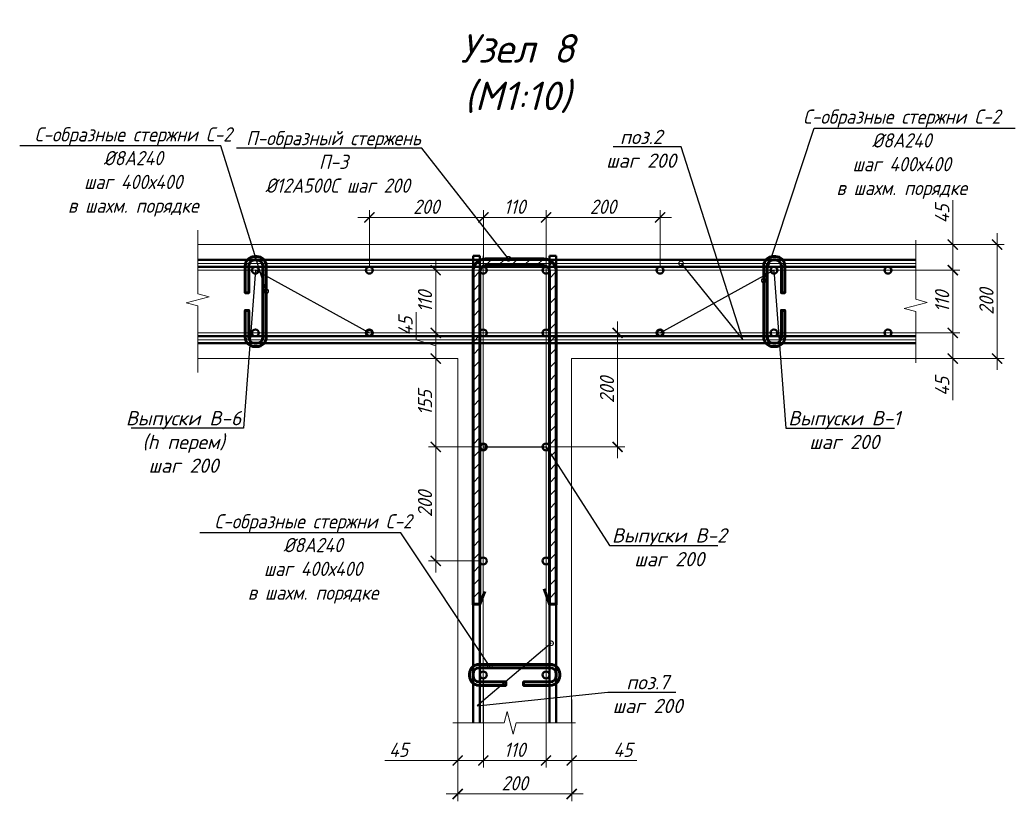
# Model space of a CAD drawing. Header units: millimetres. Extents: x 504091 to 2165846, y 135022 to 442887.
# Drawn here: x 1036951 to 1038698, y 178096 to 179466 of the extents above; entities that cross this region are included whole.
import ezdxf
from ezdxf import colors
from ezdxf.entities.mleader import LeaderData, LeaderLine
from ezdxf.math import Vec2, Vec3

# ---------------------------------------------------------------- set-up
doc = ezdxf.new("R2010")
doc.units = ezdxf.units.MM
doc.layers.get('Defpoints').update_dxf_attribs({"color": 255})
doc.layers.add('!Defpoints', color=255, linetype='Continuous', lineweight=5, plot=False)
doc.layers.add('PDF _Геометрия', color=7, linetype='Continuous')
doc.layers.add('SGRAND', color=7, linetype='Continuous')
for name, color, linetype, lineweight in [('Арматура 12', 26, 'Continuous', 50), ('Монолит тонкий', 204, 'Continuous', 9), ('Размер', 7, 'Continuous', 13), ('Размеры КР', 164, 'Continuous', 9)]:
    doc.layers.add(name, color=color, linetype=linetype, lineweight=lineweight)
doc.styles.add('GOST 2.304_new', font='isocpeur.ttf', dxfattribs={"width": 0.9, "oblique": 15})
doc.dimstyles.new('SPDS 1_10', dxfattribs={"dimscale": 10, "dimtxt": 2.5, "dimasz": 1.77, "dimexe": 1.25, "dimexo": 0.625, "dimtad": 1, "dimdec": 0, "dimrnd": 0.001, "dimtxsty": 'GOST 2.304_new', "dimblk": 'ARCHTICK', "dimcen": 2.5, "dimdle": 2, "dimclrt": 256, "dimadec": 0, "dimazin": 2, "dimtfac": 0.75, "dimtdec": 0, "dimtmove": 1, "dimatfit": 3, "dimfxl": 0, "dimtolj": 1, "dimlwd": 9, "dimlwe": 9, "dimarcsym": 0})

# ---------------------------------------------------------------- blocks, each defined once
blk = doc.blocks.new('_ArchTick')
at = {"color": 0, "linetype": 'ByBlock', "const_width": 0.15}
blk.add_lwpolyline([(-0.5, -0.5), (0.5, 0.5)], dxfattribs=at)
blk = doc.blocks.new('*D2096')
at = {"layer": 'Defpoints', "color": 0, "lineweight": 20, "transparency": 16777216}
for p in [(1038474.6, 178917.1), (1038588.3, 178917.1), (1038460.7, 178872.1)]:
    blk.add_point(p, dxfattribs=at)
at = {"layer": 'Размеры КР', "color": 0, "lineweight": 9, "transparency": 16777216}
for p, q in [((1038588.3, 178852.1), (1038588.3, 178937.1)), ((1038480.8, 178917.1), (1038600.8, 178917.1)), ((1038467, 178872.1), (1038600.8, 178872.1)), ((1038588.3, 178799), (1038588.3, 178872.1))]:
    blk.add_line(p, q, dxfattribs=at)
at = {"layer": 'Размеры КР', "color": 0, "lineweight": 9, "transparency": 16777216, "xscale": 17.7, "yscale": 17.7, "zscale": 17.7}
for p, rotation in [((1038588.3, 178917.1), 90), ((1038588.3, 178872.1), 270)]:
    blk.add_blockref('_ArchTick', p, dxfattribs=dict(at, rotation=rotation))
at = {"layer": 'Размеры КР', "lineweight": 20, "transparency": 16777216, "insert": (1038569.6, 178823.2), "char_height": 25, "attachment_point": 5, "rotation": 90, "style": 'GOST 2.304_new'}
blk.add_mtext('\\A1;45', dxfattribs=at)
blk = doc.blocks.new('*D2097')
at = {"layer": 'Defpoints', "color": 0, "lineweight": 20, "transparency": 16777216}
for p in [(1038474.6, 179027.1), (1038588.3, 179027.1), (1038474.6, 178917.1)]:
    blk.add_point(p, dxfattribs=at)
at = {"layer": 'Размеры КР', "color": 0, "lineweight": 9, "transparency": 16777216}
for p, q in [((1038588.3, 178897.1), (1038588.3, 179047.1)), ((1038480.8, 179027.1), (1038600.8, 179027.1)), ((1038480.8, 178917.1), (1038600.8, 178917.1))]:
    blk.add_line(p, q, dxfattribs=at)
at = {"layer": 'Размеры КР', "color": 0, "lineweight": 9, "transparency": 16777216, "xscale": 17.7, "yscale": 17.7, "zscale": 17.7}
for p, rotation in [((1038588.3, 179027.1), 90), ((1038588.3, 178917.1), 270)]:
    blk.add_blockref('_ArchTick', p, dxfattribs=dict(at, rotation=rotation))
at = {"layer": 'Размеры КР', "lineweight": 20, "transparency": 16777216, "insert": (1038569.6, 178972.1), "char_height": 25, "attachment_point": 5, "rotation": 90, "style": 'GOST 2.304_new'}
blk.add_mtext('\\A1;110', dxfattribs=at)
blk = doc.blocks.new('*D2098')
at = {"layer": 'Defpoints', "color": 0, "lineweight": 20, "transparency": 16777216}
for p in [(1038477.6, 179072.1), (1038588.3, 179072.1), (1038474.6, 179027.1)]:
    blk.add_point(p, dxfattribs=at)
at = {"layer": 'Размеры КР', "color": 0, "lineweight": 9, "transparency": 16777216}
for p, q in [((1038588.3, 179150.2), (1038588.3, 179072.1)), ((1038588.3, 179007.1), (1038588.3, 179092.1)), ((1038483.8, 179072.1), (1038600.8, 179072.1)), ((1038480.8, 179027.1), (1038600.8, 179027.1))]:
    blk.add_line(p, q, dxfattribs=at)
at = {"layer": 'Размеры КР', "color": 0, "lineweight": 9, "transparency": 16777216, "xscale": 17.7, "yscale": 17.7, "zscale": 17.7}
for p, rotation in [((1038588.3, 179072.1), 90), ((1038588.3, 179027.1), 270)]:
    blk.add_blockref('_ArchTick', p, dxfattribs=dict(at, rotation=rotation))
at = {"layer": 'Размеры КР', "lineweight": 20, "transparency": 16777216, "insert": (1038569.6, 179125.9), "char_height": 25, "attachment_point": 5, "rotation": 90, "style": 'GOST 2.304_new'}
blk.add_mtext('\\A1;45', dxfattribs=at)
blk = doc.blocks.new('*D2099')
at = {"layer": 'Defpoints', "color": 0, "lineweight": 20, "transparency": 16777216}
for p in [(1038479.5, 179072.1), (1038666, 179072.1), (1038495.4, 178872.1)]:
    blk.add_point(p, dxfattribs=at)
at = {"layer": 'Размеры КР', "color": 0, "lineweight": 9, "transparency": 16777216}
for p, q in [((1038666, 178852.1), (1038666, 179092.1)), ((1038485.8, 179072.1), (1038678.5, 179072.1)), ((1038501.6, 178872.1), (1038678.5, 178872.1))]:
    blk.add_line(p, q, dxfattribs=at)
at = {"layer": 'Размеры КР', "color": 0, "lineweight": 9, "transparency": 16777216, "xscale": 17.7, "yscale": 17.7, "zscale": 17.7}
for p, rotation in [((1038666, 179072.1), 90), ((1038666, 178872.1), 270)]:
    blk.add_blockref('_ArchTick', p, dxfattribs=dict(at, rotation=rotation))
at = {"layer": 'Размеры КР', "lineweight": 20, "transparency": 16777216, "insert": (1038647.3, 178972.1), "char_height": 25, "attachment_point": 5, "rotation": 90, "style": 'GOST 2.304_new'}
blk.add_mtext('\\A1;200', dxfattribs=at)
blk = doc.blocks.new('*D2100')
at = {"layer": 'Defpoints', "color": 0, "lineweight": 20, "transparency": 16777216}
for p in [(1037874.6, 179119.7), (1037874.6, 179027.1), (1038074.6, 179027.1)]:
    blk.add_point(p, dxfattribs=at)
at = {"layer": 'Размеры КР', "color": 0, "lineweight": 9, "transparency": 16777216}
for p, q in [((1038094.6, 179119.7), (1037854.6, 179119.7)), ((1037874.6, 179033.4), (1037874.6, 179132.2)), ((1038074.6, 179033.4), (1038074.6, 179132.2))]:
    blk.add_line(p, q, dxfattribs=at)
at = {"layer": 'Размеры КР', "color": 0, "lineweight": 9, "transparency": 16777216, "xscale": 17.7, "yscale": 17.7, "zscale": 17.7, "rotation": 180}
blk.add_blockref('_ArchTick', (1037874.6, 179119.7), dxfattribs=at)
at = {"layer": 'Размеры КР', "color": 0, "lineweight": 9, "transparency": 16777216, "xscale": 17.7, "yscale": 17.7, "zscale": 17.7}
blk.add_blockref('_ArchTick', (1038074.6, 179119.7), dxfattribs=at)
at = {"layer": 'Размеры КР', "lineweight": 20, "transparency": 16777216, "insert": (1037974.6, 179138.4), "char_height": 25, "attachment_point": 5, "style": 'GOST 2.304_new'}
blk.add_mtext('\\A1;200', dxfattribs=at)
blk = doc.blocks.new('*D2101')
at = {"layer": 'Defpoints', "color": 0, "lineweight": 20, "transparency": 16777216}
for p in [(1037764.6, 179119.7), (1037764.6, 179027.1), (1037874.6, 179027.1)]:
    blk.add_point(p, dxfattribs=at)
at = {"layer": 'Размеры КР', "color": 0, "lineweight": 9, "transparency": 16777216}
for p, q in [((1037894.6, 179119.7), (1037744.6, 179119.7)), ((1037764.6, 179033.4), (1037764.6, 179132.2)), ((1037874.6, 179033.4), (1037874.6, 179132.2))]:
    blk.add_line(p, q, dxfattribs=at)
at = {"layer": 'Размеры КР', "color": 0, "lineweight": 9, "transparency": 16777216, "xscale": 17.7, "yscale": 17.7, "zscale": 17.7, "rotation": 180}
blk.add_blockref('_ArchTick', (1037764.6, 179119.7), dxfattribs=at)
at = {"layer": 'Размеры КР', "color": 0, "lineweight": 9, "transparency": 16777216, "xscale": 17.7, "yscale": 17.7, "zscale": 17.7}
blk.add_blockref('_ArchTick', (1037874.6, 179119.7), dxfattribs=at)
at = {"layer": 'Размеры КР', "lineweight": 20, "transparency": 16777216, "insert": (1037819.6, 179138.4), "char_height": 25, "attachment_point": 5, "style": 'GOST 2.304_new'}
blk.add_mtext('\\A1;110', dxfattribs=at)
blk = doc.blocks.new('*D2102')
at = {"layer": 'Defpoints', "color": 0, "lineweight": 20, "transparency": 16777216}
for p in [(1037564.6, 179119.7), (1037564.6, 179027.1), (1037764.6, 179027.1)]:
    blk.add_point(p, dxfattribs=at)
at = {"layer": 'Размеры КР', "color": 0, "lineweight": 9, "transparency": 16777216}
for p, q in [((1037784.6, 179119.7), (1037544.6, 179119.7)), ((1037564.6, 179033.4), (1037564.6, 179132.2)), ((1037764.6, 179033.4), (1037764.6, 179132.2))]:
    blk.add_line(p, q, dxfattribs=at)
at = {"layer": 'Размеры КР', "color": 0, "lineweight": 9, "transparency": 16777216, "xscale": 17.7, "yscale": 17.7, "zscale": 17.7, "rotation": 180}
blk.add_blockref('_ArchTick', (1037564.6, 179119.7), dxfattribs=at)
at = {"layer": 'Размеры КР', "color": 0, "lineweight": 9, "transparency": 16777216, "xscale": 17.7, "yscale": 17.7, "zscale": 17.7}
blk.add_blockref('_ArchTick', (1037764.6, 179119.7), dxfattribs=at)
at = {"layer": 'Размеры КР', "lineweight": 20, "transparency": 16777216, "insert": (1037664.6, 179138.4), "char_height": 25, "attachment_point": 5, "style": 'GOST 2.304_new'}
blk.add_mtext('\\A1;200', dxfattribs=at)
blk = doc.blocks.new('*D2103')
at = {"layer": 'Defpoints', "color": 0, "lineweight": 20, "transparency": 16777216}
for p in [(1037764.6, 179027.1), (1037681, 178917.1), (1037764.6, 178917.1)]:
    blk.add_point(p, dxfattribs=at)
at = {"layer": 'Размеры КР', "color": 0, "lineweight": 9, "transparency": 16777216}
for p, q in [((1037681, 179047.1), (1037681, 178897.1)), ((1037758.3, 179027.1), (1037668.5, 179027.1)), ((1037758.3, 178917.1), (1037668.5, 178917.1))]:
    blk.add_line(p, q, dxfattribs=at)
at = {"layer": 'Размеры КР', "color": 0, "lineweight": 9, "transparency": 16777216, "xscale": 17.7, "yscale": 17.7, "zscale": 17.7}
for p, rotation in [((1037681, 179027.1), 90), ((1037681, 178917.1), 270)]:
    blk.add_blockref('_ArchTick', p, dxfattribs=dict(at, rotation=rotation))
at = {"layer": 'Размеры КР', "lineweight": 20, "transparency": 16777216, "insert": (1037662.2, 178972.1), "char_height": 25, "attachment_point": 5, "rotation": 90, "style": 'GOST 2.304_new'}
blk.add_mtext('\\A1;110', dxfattribs=at)
blk = doc.blocks.new('*D2104')
at = {"layer": 'Defpoints', "color": 0, "lineweight": 20, "transparency": 16777216}
for p in [(1037764.6, 178917.1), (1037681, 178872.1), (1037719.6, 178872.1)]:
    blk.add_point(p, dxfattribs=at)
at = {"layer": 'Размеры КР', "color": 0, "lineweight": 9, "transparency": 16777216}
for p, q in [((1037646.6, 178904.9), (1037646.6, 178953.4)), ((1037681, 178937.1), (1037681, 178852.1)), ((1037758.3, 178917.1), (1037668.5, 178917.1)), ((1037681, 178894.6), (1037646.6, 178904.9)), ((1037713.3, 178872.1), (1037668.5, 178872.1))]:
    blk.add_line(p, q, dxfattribs=at)
at = {"layer": 'Размеры КР', "color": 0, "lineweight": 9, "transparency": 16777216, "xscale": 17.7, "yscale": 17.7, "zscale": 17.7}
for p, rotation in [((1037681, 178917.1), 90), ((1037681, 178872.1), 270)]:
    blk.add_blockref('_ArchTick', p, dxfattribs=dict(at, rotation=rotation))
at = {"layer": 'Размеры КР', "lineweight": 20, "transparency": 16777216, "insert": (1037627.9, 178929.1), "char_height": 25, "attachment_point": 5, "rotation": 90, "style": 'GOST 2.304_new'}
blk.add_mtext('\\A1;45', dxfattribs=at)
blk = doc.blocks.new('*D2105')
at = {"layer": 'Defpoints', "color": 0, "lineweight": 20, "transparency": 16777216}
for p in [(1037719.6, 178872.1), (1037681, 178717.1), (1037764.6, 178717.1)]:
    blk.add_point(p, dxfattribs=at)
at = {"layer": 'Размеры КР', "color": 0, "lineweight": 9, "transparency": 16777216}
for p, q in [((1037681, 178892.1), (1037681, 178697.1)), ((1037713.3, 178872.1), (1037668.5, 178872.1)), ((1037758.3, 178717.1), (1037668.5, 178717.1))]:
    blk.add_line(p, q, dxfattribs=at)
at = {"layer": 'Размеры КР', "color": 0, "lineweight": 9, "transparency": 16777216, "xscale": 17.7, "yscale": 17.7, "zscale": 17.7}
for p, rotation in [((1037681, 178872.1), 90), ((1037681, 178717.1), 270)]:
    blk.add_blockref('_ArchTick', p, dxfattribs=dict(at, rotation=rotation))
at = {"layer": 'Размеры КР', "lineweight": 20, "transparency": 16777216, "insert": (1037662.2, 178794.6), "char_height": 25, "attachment_point": 5, "rotation": 90, "style": 'GOST 2.304_new'}
blk.add_mtext('\\A1;155', dxfattribs=at)
blk = doc.blocks.new('*D2106')
at = {"layer": 'Defpoints', "color": 0, "lineweight": 20, "transparency": 16777216}
for p in [(1037764.6, 178717.1), (1037681, 178517.1), (1037764.6, 178517.1)]:
    blk.add_point(p, dxfattribs=at)
at = {"layer": 'Размеры КР', "color": 0, "lineweight": 9, "transparency": 16777216}
for p, q in [((1037681, 178737.1), (1037681, 178497.1)), ((1037758.3, 178717.1), (1037668.5, 178717.1)), ((1037758.3, 178517.1), (1037668.5, 178517.1))]:
    blk.add_line(p, q, dxfattribs=at)
at = {"layer": 'Размеры КР', "color": 0, "lineweight": 9, "transparency": 16777216, "xscale": 17.7, "yscale": 17.7, "zscale": 17.7}
for p, rotation in [((1037681, 178717.1), 90), ((1037681, 178517.1), 270)]:
    blk.add_blockref('_ArchTick', p, dxfattribs=dict(at, rotation=rotation))
at = {"layer": 'Размеры КР', "lineweight": 20, "transparency": 16777216, "insert": (1037662.2, 178617.1), "char_height": 25, "attachment_point": 5, "rotation": 90, "style": 'GOST 2.304_new'}
blk.add_mtext('\\A1;200', dxfattribs=at)
blk = doc.blocks.new('*D2107')
at = {"layer": 'Defpoints', "color": 0, "lineweight": 20, "transparency": 16777216}
for p in [(1037874.6, 178917.1), (1037874.6, 178717.1), (1038000.2, 178717.1)]:
    blk.add_point(p, dxfattribs=at)
at = {"layer": 'Размеры КР', "color": 0, "lineweight": 9, "transparency": 16777216}
for p, q in [((1038000.2, 178937.1), (1038000.2, 178697.1)), ((1037880.8, 178917.1), (1038012.7, 178917.1)), ((1037880.8, 178717.1), (1038012.7, 178717.1))]:
    blk.add_line(p, q, dxfattribs=at)
at = {"layer": 'Размеры КР', "color": 0, "lineweight": 9, "transparency": 16777216, "xscale": 17.7, "yscale": 17.7, "zscale": 17.7}
for p, rotation in [((1038000.2, 178917.1), 90), ((1038000.2, 178717.1), 270)]:
    blk.add_blockref('_ArchTick', p, dxfattribs=dict(at, rotation=rotation))
at = {"layer": 'Размеры КР', "lineweight": 20, "transparency": 16777216, "insert": (1037981.5, 178817.1), "char_height": 25, "attachment_point": 5, "rotation": 90, "style": 'GOST 2.304_new'}
blk.add_mtext('\\A1;200', dxfattribs=at)
blk = doc.blocks.new('_DotSmall')
at = {"color": 0, "linetype": 'ByBlock', "lineweight": 35, "const_width": 0.5}
blk.add_lwpolyline([(-0.0625, 0, 1), (0.0625, 0, 1)], format="xyb", close=True, dxfattribs=at)
blk = doc.blocks.new('*D2095')
at = {"layer": 'Defpoints', "color": 0, "lineweight": 20, "transparency": 16777216}
for p in [(1037719.6, 178332.9), (1037919.6, 178280.2), (1037919.6, 178108.3)]:
    blk.add_point(p, dxfattribs=at)
at = {"layer": 'Размеры КР', "color": 0, "lineweight": 9, "transparency": 16777216}
for p, q in [((1037719.6, 178326.6), (1037719.6, 178095.8)), ((1037919.6, 178274), (1037919.6, 178095.8)), ((1037699.6, 178108.3), (1037939.6, 178108.3))]:
    blk.add_line(p, q, dxfattribs=at)
at = {"layer": 'Размеры КР', "color": 0, "lineweight": 9, "transparency": 16777216, "xscale": 17.7, "yscale": 17.7, "zscale": 17.7, "rotation": 180}
blk.add_blockref('_ArchTick', (1037719.6, 178108.3), dxfattribs=at)
at = {"layer": 'Размеры КР', "color": 0, "lineweight": 9, "transparency": 16777216, "xscale": 17.7, "yscale": 17.7, "zscale": 17.7}
blk.add_blockref('_ArchTick', (1037919.6, 178108.3), dxfattribs=at)
at = {"layer": 'Размеры КР', "lineweight": 20, "transparency": 16777216, "insert": (1037819.6, 178127.1), "char_height": 25, "attachment_point": 5, "style": 'GOST 2.304_new'}
blk.add_mtext('\\A1;200', dxfattribs=at)
blk = doc.blocks.new('*D2116')
at = {"layer": 'Defpoints', "color": 0, "lineweight": 20, "transparency": 16777216}
for p in [(1037764.6, 178317.1), (1037719.6, 178233.1), (1037764.6, 178167)]:
    blk.add_point(p, dxfattribs=at)
at = {"layer": 'Размеры КР', "color": 0, "lineweight": 9, "transparency": 16777216}
for p, q in [((1037764.6, 178310.9), (1037764.6, 178154.5)), ((1037719.6, 178226.8), (1037719.6, 178154.5)), ((1037591.7, 178167), (1037719.6, 178167)), ((1037699.6, 178167), (1037784.6, 178167))]:
    blk.add_line(p, q, dxfattribs=at)
at = {"layer": 'Размеры КР', "color": 0, "lineweight": 9, "transparency": 16777216, "xscale": 17.7, "yscale": 17.7, "zscale": 17.7, "rotation": 180}
blk.add_blockref('_ArchTick', (1037719.6, 178167), dxfattribs=at)
at = {"layer": 'Размеры КР', "color": 0, "lineweight": 9, "transparency": 16777216, "xscale": 17.7, "yscale": 17.7, "zscale": 17.7}
blk.add_blockref('_ArchTick', (1037764.6, 178167), dxfattribs=at)
at = {"layer": 'Размеры КР', "lineweight": 20, "transparency": 16777216, "insert": (1037615.9, 178185.8), "char_height": 25, "attachment_point": 5, "style": 'GOST 2.304_new'}
blk.add_mtext('\\A1;45', dxfattribs=at)
blk = doc.blocks.new('*D2117')
at = {"layer": 'Defpoints', "color": 0, "lineweight": 20, "transparency": 16777216}
for p in [(1037764.6, 178317.1), (1037874.6, 178317.1), (1037874.6, 178167)]:
    blk.add_point(p, dxfattribs=at)
at = {"layer": 'Размеры КР', "color": 0, "lineweight": 9, "transparency": 16777216}
for p, q in [((1037764.6, 178310.9), (1037764.6, 178154.5)), ((1037874.6, 178310.9), (1037874.6, 178154.5)), ((1037744.6, 178167), (1037894.6, 178167))]:
    blk.add_line(p, q, dxfattribs=at)
at = {"layer": 'Размеры КР', "color": 0, "lineweight": 9, "transparency": 16777216, "xscale": 17.7, "yscale": 17.7, "zscale": 17.7, "rotation": 180}
blk.add_blockref('_ArchTick', (1037764.6, 178167), dxfattribs=at)
at = {"layer": 'Размеры КР', "color": 0, "lineweight": 9, "transparency": 16777216, "xscale": 17.7, "yscale": 17.7, "zscale": 17.7}
blk.add_blockref('_ArchTick', (1037874.6, 178167), dxfattribs=at)
at = {"layer": 'Размеры КР', "lineweight": 20, "transparency": 16777216, "insert": (1037819.6, 178185.8), "char_height": 25, "attachment_point": 5, "style": 'GOST 2.304_new'}
blk.add_mtext('\\A1;110', dxfattribs=at)
blk = doc.blocks.new('*D2118')
at = {"layer": 'Defpoints', "color": 0, "lineweight": 20, "transparency": 16777216}
for p in [(1037874.6, 178317.1), (1037919.6, 178280.2), (1037919.6, 178167)]:
    blk.add_point(p, dxfattribs=at)
at = {"layer": 'Размеры КР', "color": 0, "lineweight": 9, "transparency": 16777216}
for p, q in [((1037874.6, 178310.9), (1037874.6, 178154.5)), ((1037919.6, 178274), (1037919.6, 178154.5)), ((1037854.6, 178167), (1037939.6, 178167)), ((1038033.7, 178167), (1037919.6, 178167))]:
    blk.add_line(p, q, dxfattribs=at)
at = {"layer": 'Размеры КР', "color": 0, "lineweight": 9, "transparency": 16777216, "xscale": 17.7, "yscale": 17.7, "zscale": 17.7, "rotation": 180}
blk.add_blockref('_ArchTick', (1037874.6, 178167), dxfattribs=at)
at = {"layer": 'Размеры КР', "color": 0, "lineweight": 9, "transparency": 16777216, "xscale": 17.7, "yscale": 17.7, "zscale": 17.7}
blk.add_blockref('_ArchTick', (1037919.6, 178167), dxfattribs=at)
at = {"layer": 'Размеры КР', "lineweight": 20, "transparency": 16777216, "insert": (1038009.5, 178185.8), "char_height": 25, "attachment_point": 5, "style": 'GOST 2.304_new'}
blk.add_mtext('\\A1;45', dxfattribs=at)

msp = doc.modelspace()

# ---------------------------------------------------------------- hatches: boundary and pattern name
at = {"layer": 'SGRAND', "lineweight": 20}
h = msp.add_hatch(dxfattribs=at)
h.set_pattern_fill('ANSI31', color=256, scale=5)
h.set_pattern_definition([(45, (135286.738, -61264.79), (-11.22532015, 11.22532015), [])])
edge = h.paths.add_edge_path()
edge.add_arc((1037768.4501, 179025.22), 9.9, 90, 180)
edge.add_line((1037758.5501, 179025.22), (1037758.5501, 178441.0179))
edge.add_line((1037758.5501, 178441.0179), (1037746.5501, 178441.0179))
edge.add_line((1037746.5501, 178441.0179), (1037746.5501, 179025.22))
edge.add_arc((1037768.4501, 179025.22), 21.9, 90, 180, ccw=False)
edge.add_line((1037768.4501, 179047.12), (1037870.7178, 179047.12))
edge.add_arc((1037870.7178, 179025.22), 21.9, 0, 90, ccw=False)
edge.add_line((1037892.6178, 179025.22), (1037892.6178, 178441.0179))
edge.add_line((1037892.6178, 178441.0179), (1037880.6178, 178441.0179))
edge.add_line((1037880.6178, 178441.0179), (1037880.6178, 179025.22))
edge.add_arc((1037870.7178, 179025.22), 9.9, 0, 90)
edge.add_line((1037870.7178, 179035.12), (1037768.4501, 179035.12))

# ---------------------------------------------------------------- linework, layer by layer
at = {"layer": '!Defpoints', "lineweight": 15, "ltscale": 100}
for p, q in [((1037764.5501, 178233.0971), (1037764.5501, 179052.1019)), ((1037874.5501, 178233.0971), (1037874.5501, 179052.1019)), ((1038523.2814, 179039.1019), (1037263.5323, 179039.1019)), ((1038523.2814, 179027.1019), (1037263.5323, 179027.1019)), ((1038523.2814, 178917.1019), (1037263.5323, 178917.1019)), ((1038523.2814, 178905.1019), (1037263.5323, 178905.1019))]:
    msp.add_line(p, q, dxfattribs=at)
at = {"layer": 'PDF _Геометрия', "lineweight": 9}
for points in [[(1037263.5323, 178847.8119), (1037263.5323, 178964.4264), (1037243.4311, 178969.7162), (1037283.4219, 178980.5074), (1037263.5323, 178985.7972), (1037263.5323, 179097.4194)], [(1038523.2814, 178864.3732), (1038523.2814, 178954.6533), (1038503.1801, 178959.9431), (1038543.171, 178970.7343), (1038523.2814, 178976.024), (1038523.2814, 179080.089)], [(1037710.7725, 178233.0971), (1037801.0526, 178233.0971), (1037806.3424, 178253.1983), (1037817.1336, 178213.2075), (1037822.4234, 178233.0971), (1037926.4883, 178233.0971)]]:
    msp.add_lwpolyline(points, dxfattribs=at)
at = {"layer": 'Арматура 12', "lineweight": 53, "ltscale": 20}
for p, q in [((1037377.7002, 178911.6019), (1037377.7002, 179033.1019)), ((1037383.7002, 179033.1019), (1037383.7002, 178911.6019)), ((1038256.6275, 179033.1019), (1038256.6275, 178911.6019)), ((1038262.6275, 178911.6019), (1038262.6275, 179033.1019)), ((1037758.5501, 178441.0179), (1037767.3104, 178463.4963)), ((1037880.6178, 178441.0179), (1037871.1116, 178468.0132)), ((1037880.5501, 178335.6612), (1037759.0501, 178335.6612)), ((1037759.0501, 178329.6612), (1037880.5501, 178329.6612))]:
    msp.add_line(p, q, dxfattribs=at)
for points in [[(1037383.7002, 179032.8458), (1037383.7002, 179034.6019, 0.414213562), (1037367.2002, 179051.1019), (1037363.3549, 179051.1019, 0.414213562), (1037346.8549, 179034.6019), (1037346.8549, 178987.672), (1037352.8549, 178987.672), (1037352.8549, 179034.6019, -0.414213562), (1037363.3549, 179045.1019), (1037367.2002, 179045.1019, -0.414213562), (1037377.7002, 179034.6019), (1037377.7002, 179032.8458)], [(1038256.6275, 179032.8458), (1038256.6275, 179034.6019, -0.414213562), (1038273.1275, 179051.1019), (1038276.9728, 179051.1019, -0.414213562), (1038293.4728, 179034.6019), (1038293.4728, 178987.672), (1038287.4728, 178987.672), (1038287.4728, 179034.6019, 0.414213562), (1038276.9728, 179045.1019), (1038273.1275, 179045.1019, 0.414213562), (1038262.6275, 179034.6019), (1038262.6275, 179032.8458)], [(1037383.7002, 178911.358), (1037383.7002, 178909.6019, -0.414213562), (1037367.2002, 178893.1019), (1037363.3549, 178893.1019, -0.414213562), (1037346.8549, 178909.6019), (1037346.8549, 178956.5318), (1037352.8549, 178956.5318), (1037352.8549, 178909.6019, 0.414213562), (1037363.3549, 178899.1019), (1037367.2002, 178899.1019, 0.414213562), (1037377.7002, 178909.6019), (1037377.7002, 178911.358)], [(1038256.6275, 178911.358), (1038256.6275, 178909.6019, 0.414213562), (1038273.1275, 178893.1019), (1038276.9728, 178893.1019, 0.414213562), (1038293.4728, 178909.6019), (1038293.4728, 178956.5318), (1038287.4728, 178956.5318), (1038287.4728, 178909.6019, -0.414213562), (1038276.9728, 178899.1019), (1038273.1275, 178899.1019, -0.414213562), (1038262.6275, 178909.6019), (1038262.6275, 178911.358)], [(1037758.8062, 178335.6612), (1037757.0501, 178335.6612, 0.414213562), (1037740.5501, 178319.1612), (1037740.5501, 178315.3159, 0.414213562), (1037757.0501, 178298.8159), (1037803.98, 178298.8159), (1037803.98, 178304.8159), (1037757.0501, 178304.8159, -0.414213562), (1037746.5501, 178315.3159), (1037746.5501, 178319.1612, -0.414213562), (1037757.0501, 178329.6612), (1037758.8062, 178329.6612)], [(1037880.294, 178335.6612), (1037882.0501, 178335.6612, -0.414213562), (1037898.5501, 178319.1612), (1037898.5501, 178315.3159, -0.414213562), (1037882.0501, 178298.8159), (1037835.1202, 178298.8159), (1037835.1202, 178304.8159), (1037882.0501, 178304.8159, 0.414213562), (1037892.5501, 178315.3159), (1037892.5501, 178319.1612, 0.414213562), (1037882.0501, 178329.6612), (1037880.294, 178329.6612)]]:
    msp.add_lwpolyline(points, format="xyb", dxfattribs=at)
msp.add_lwpolyline([(1037768.4501, 179035.12, 0.414213562), (1037758.5501, 179025.22), (1037758.5501, 178441.0179), (1037746.5501, 178441.0179), (1037746.5501, 179025.22, -0.414213562), (1037768.4501, 179047.12), (1037870.7178, 179047.12, -0.414213562), (1037892.6178, 179025.22), (1037892.6178, 178441.0179), (1037880.6178, 178441.0179), (1037880.6178, 179025.22, 0.414213562), (1037870.7178, 179035.12)], format="xyb", close=True, dxfattribs=at)
at = {"layer": 'Монолит тонкий', "lineweight": 15, "ltscale": 100}
for p, q in [((1038523.2814, 179072.1019), (1037263.5323, 179072.1019)), ((1037719.5501, 178872.1019), (1037263.5323, 178872.1019)), ((1037719.5501, 178233.0971), (1037719.5501, 178872.1019)), ((1038523.2814, 178872.1019), (1037919.5501, 178872.1019)), ((1037919.5501, 178233.0971), (1037919.5501, 178872.1019))]:
    msp.add_line(p, q, dxfattribs=at)
at = {"layer": 'Размеры КР', "lineweight": 40}
for p, q in [((1037746.5501, 178233.0971), (1037746.5501, 179052.1019)), ((1037746.5501, 179052.1019), (1037758.5501, 179052.1019)), ((1037758.5501, 178233.0971), (1037758.5501, 179052.1019)), ((1037880.5501, 178233.0971), (1037880.5501, 179052.1019)), ((1037880.5501, 179052.1019), (1037892.5501, 179052.1019)), ((1037892.5501, 178233.0971), (1037892.5501, 179052.1019)), ((1038523.2814, 179045.1019), (1037263.5323, 179045.1019)), ((1038523.2814, 179033.1019), (1037263.5323, 179033.1019)), ((1038523.2814, 178911.1019), (1037263.5323, 178911.1019)), ((1038523.2814, 178899.1019), (1037263.5323, 178899.1019))]:
    msp.add_line(p, q, dxfattribs=at)
for centre in [(1037364.5501, 179027.1019), (1037564.5501, 179027.1019), (1037764.5501, 179027.1019), (1037874.5501, 179027.1019), (1038074.5501, 179027.1019), (1038274.5501, 179027.1019), (1038474.5501, 179027.1019), (1037364.5501, 178917.1019), (1037564.5501, 178917.1019), (1037764.5501, 178917.1019), (1037874.5501, 178917.1019), (1038074.5501, 178917.1019), (1038274.5501, 178917.1019), (1038474.5501, 178917.1019), (1037764.5501, 178717.1019), (1037874.5501, 178717.1019), (1037764.5501, 178517.1019), (1037874.5501, 178517.1019), (1037764.5501, 178317.1019), (1037874.5501, 178317.1019)]:
    msp.add_circle(centre, 6, dxfattribs=at)

# ---------------------------------------------------------------- texts
at = {"layer": 'Размер', "ltscale": 20, "insert": (1037824.6784, 179441.1818), "char_height": 50, "width": 511.854399, "attachment_point": 2, "style": 'GOST 2.304_new', "bg_fill": 2}
msp.add_mtext('\\A1;{\\W1;Узел 8\\P(М1:10)}', dxfattribs=at)

# ---------------------------------------------------------------- dimensions: what is measured, and where the dimension line sits
at = {"layer": 'Размеры КР', "lineweight": 20}
for base, p1, p2, picture, middle in [((1037564.5501, 179119.6804), (1037764.5501, 179027.1019), (1037564.5501, 179027.1019), '*D2102', (1037664.5501, 179138.4304)), ((1037764.5501, 179119.6804), (1037874.5501, 179027.1019), (1037764.5501, 179027.1019), '*D2101', (1037819.5501, 179138.4304)), ((1037874.5501, 179119.6804), (1038074.5501, 179027.1019), (1037874.5501, 179027.1019), '*D2100', (1037974.5501, 179138.4304)), ((1037919.5501, 178108.3047), (1037719.5501, 178332.8864), (1037919.5501, 178280.2334), '*D2095', (1037819.5501, 178127.0547)), ((1037874.5501, 178167.0311), (1037764.5501, 178317.1019), (1037874.5501, 178317.1019), '*D2117', (1037819.5501, 178185.7811))]:
    dim = msp.add_linear_dim(base=base, p1=p1, p2=p2, dimstyle='SPDS 1_10', dxfattribs=at)
    dim.commit()
    dim.dimension.update_dxf_attribs({"geometry": picture, "text_midpoint": middle})
for base, p1, p2, picture, middle in [((1038588.3435, 179072.1019), (1038474.5501, 179027.1019), (1038477.5659, 179072.1019), '*D2098', (1038577.1929, 179125.9415)), ((1038588.3435, 178917.1019), (1038460.7198, 178872.1019), (1038474.5501, 178917.1019), '*D2096', (1038560.4061, 178823.2045))]:
    dim = msp.add_linear_dim(base=base, p1=p1, p2=p2, angle=90, dimstyle='SPDS 1_10', dxfattribs=at)
    dim.commit()
    dim.dimension.update_dxf_attribs({"geometry": picture, "text_midpoint": middle, "dimtype": 160})
for base, p1, p2, picture, middle in [((1038666.0276, 179072.1019), (1038495.3597, 178872.1019), (1038479.5093, 179072.1019), '*D2099', (1038647.2776, 178972.1019)), ((1037680.9877, 178917.1019), (1037764.5501, 179027.1019), (1037764.5501, 178917.1019), '*D2103', (1037662.2377, 178972.1019)), ((1038588.3435, 179027.1019), (1038474.5501, 178917.1019), (1038474.5501, 179027.1019), '*D2097', (1038569.5935, 178972.1019)), ((1037680.9877, 178872.1019), (1037764.5501, 178917.1019), (1037719.5501, 178872.1019), '*D2104', (1037627.8627, 178911.1644)), ((1038000.2095, 178717.1019), (1037874.5501, 178917.1019), (1037874.5501, 178717.1019), '*D2107', (1037981.4595, 178817.1019)), ((1037680.9877, 178717.1019), (1037719.5501, 178872.1019), (1037764.5501, 178717.1019), '*D2105', (1037662.2377, 178794.6019)), ((1037680.9877, 178517.1019), (1037764.5501, 178717.1019), (1037764.5501, 178517.1019), '*D2106', (1037662.2377, 178617.1019))]:
    dim = msp.add_linear_dim(base=base, p1=p1, p2=p2, angle=90, dimstyle='SPDS 1_10', dxfattribs=at)
    dim.commit()
    dim.dimension.update_dxf_attribs({"geometry": picture, "text_midpoint": middle})
for base, p1, p2, picture, middle in [((1037764.5501, 178167.0311), (1037719.5501, 178233.0971), (1037764.5501, 178317.1019), '*D2116', (1037615.9202, 178169.5772)), ((1037919.5501, 178167.0311), (1037874.5501, 178317.1019), (1037919.5501, 178280.2334), '*D2118', (1038009.5174, 178171.0452))]:
    dim = msp.add_linear_dim(base=base, p1=p1, p2=p2, dimstyle='SPDS 1_10', dxfattribs=at)
    dim.commit()
    dim.dimension.update_dxf_attribs({"geometry": picture, "text_midpoint": middle, "dimtype": 160})

# ---------------------------------------------------------------- leaders
at = {"layer": 'Размер', "ltscale": 20}
ml = msp.add_multileader_mtext('Standard', dxfattribs=at)
ml.set_content('\\A1;С-образные стержни С-2 %%C8А240\\Pшаг 400х400\\Pв шахм. порядке ', color=256, style='GOST 2.304_new')
ml.set_leader_properties()
ml.set_arrow_properties(name='DOTSMALL')
ml.build(insert=Vec2(0, 0))
ml.multileader.update_dxf_attribs({"text_left_attachment_type": 6, "text_right_attachment_type": 6, "dogleg_length": 3.2, "arrow_head_size": 16})
ctx = ml.context
ctx.base_point, ctx.char_height, ctx.arrow_head_size, ctx.landing_gap_size, ctx.plane_origin = Vec3(1038348.2307, 179276.4452), 25, 16, 0, Vec3(1036417.2084, 209302.7461)
ctx.left_attachment, ctx.right_attachment, ctx.text_align_type = 6, 6, 1
notes = []
notes.append((ctx, [(1, (1, 1, 0), (1038345.0307, 179276.4452), (1, 0), 3.2, [(1, [(1038256.6275, 179008.9795)], 0, [])])]))
ctx.mtext.insert, ctx.mtext.rotation, ctx.mtext.width, ctx.mtext.defined_height, ctx.mtext.alignment, ctx.mtext.flow_direction = Vec3(1038498.7018, 179308.9452), 6.283185307, 345.885042, 57.9167, 2, 5
ml = msp.add_multileader_mtext('Standard', dxfattribs=at)
ml.set_content('\\A1;С-образные стержни С-2 %%C8А240\\Pшаг 400х400\\Pв шахм. порядке ', color=256, style='GOST 2.304_new')
ml.set_leader_properties()
ml.set_arrow_properties(name='DOTSMALL')
ml.build(insert=Vec2(0, 0))
ml.multileader.update_dxf_attribs({"text_left_attachment_type": 6, "text_right_attachment_type": 6, "dogleg_length": 3.2, "arrow_head_size": 16})
ctx = ml.context
ctx.base_point, ctx.char_height, ctx.arrow_head_size, ctx.landing_gap_size, ctx.plane_origin = Vec3(1036999.8616, 179245.3672), 25, 16, 0, Vec3(1035068.8394, 209271.6681)
ctx.left_attachment, ctx.right_attachment, ctx.text_align_type = 6, 6, 1
notes.append((ctx, [(0, (1, 1, 0), (1037304.004, 179245.3672), (-1, 0), 3.2, [(1, [(1037383.7002, 178990.2452)], 0, [])])]))
ctx.mtext.insert, ctx.mtext.rotation, ctx.mtext.width, ctx.mtext.defined_height, ctx.mtext.alignment, ctx.mtext.flow_direction = Vec3(1037150.3328, 179277.8672), 6.283185307, 345.885042, 57.9167, 2, 5
ml = msp.add_multileader_mtext('Standard', dxfattribs=at)
ml.set_content('\\A1;П-образный стержень П-3\\P %%C12А500С шаг 200', color=256, style='GOST 2.304_new')
ml.set_leader_properties()
ml.set_arrow_properties(name='DOTSMALL')
ml.build(insert=Vec2(0, 0))
ml.multileader.update_dxf_attribs({"text_left_attachment_type": 6, "text_right_attachment_type": 6, "arrow_head_size": 16})
ctx = ml.context
ctx.base_point, ctx.char_height, ctx.arrow_head_size, ctx.landing_gap_size, ctx.plane_origin = Vec3(1037349.9975, 179241.3619), 25, 16, 0, Vec3(1036328.9717, 191222.5212)
ctx.left_attachment, ctx.right_attachment, ctx.text_align_type = 6, 6, 1
notes.append((ctx, [(0, (1, 1, 0), (1037656.6911, 179241.3619), (-1, 0), 3.2, [(1, [(1037808.8058, 179047.12)], 0, [])])]))
ctx.mtext.insert, ctx.mtext.rotation, ctx.mtext.width, ctx.mtext.alignment, ctx.mtext.flow_direction = Vec3(1037501.7443, 179271.3619), 6.283185307, 319.103181, 2, 5
ml = msp.add_multileader_mtext('Standard', dxfattribs=at)
ml.set_content('\\A1;{\\W1;поз.2\\Pшаг 200}', color=256, style='GOST 2.304_new')
ml.set_leader_properties()
ml.set_arrow_properties(name='DOTSMALL')
ml.build(insert=Vec2(0, 0))
ml.multileader.update_dxf_attribs({"text_left_attachment_type": 6, "text_right_attachment_type": 6, "dogleg_length": 3.2, "arrow_head_size": 16})
ctx = ml.context
ctx.base_point, ctx.char_height, ctx.arrow_head_size, ctx.landing_gap_size, ctx.plane_origin = Vec3(1037974.6379, 179243.4443), 25, 16, 0, Vec3(1084074.8114, 470056.8212)
ctx.left_attachment, ctx.right_attachment, ctx.text_align_type = 6, 6, 1
notes.append((ctx, [(1, (1, 1, 0), (1038111.7257, 179243.4443), (-1, 0), 3.2, [(1, [(1038111.5127, 179039.1019), (1038220.046, 178905.1019)], 0, [])])]))
ctx.mtext.insert, ctx.mtext.width, ctx.mtext.alignment, ctx.mtext.flow_direction = Vec3(1038041.5818, 179273.4443), 511.854399, 2, 5
ml = msp.add_multileader_mtext('Standard', dxfattribs=at)
ml.set_content('\\A1;{\\W1;Выпуски В-6 \\P(h перем)\\Pшаг 200}', color=256, style='GOST 2.304_new')
ml.set_leader_properties()
ml.set_arrow_properties(name='DOTSMALL')
ml.build(insert=Vec2(0, 0))
ml.multileader.update_dxf_attribs({"text_left_attachment_type": 6, "text_right_attachment_type": 6, "dogleg_length": 3.2, "arrow_head_size": 16})
ctx = ml.context
ctx.base_point, ctx.char_height, ctx.arrow_head_size, ctx.landing_gap_size, ctx.plane_origin = Vec3(1037136.9259, 178750.0229), 25, 16, 0, Vec3(991624.3658, 469563.5336)
ctx.left_attachment, ctx.right_attachment, ctx.text_align_type = 6, 6, 1
notes.append((ctx, [(0, (1, 1, 0), (1037343.5234, 178750.0229), (-1, 0), 3.2, [(1, [(1037564.5501, 178917.1019), (1037364.5501, 179027.1019)], 0, [])])]))
ctx.mtext.insert, ctx.mtext.rotation, ctx.mtext.width, ctx.mtext.alignment, ctx.mtext.flow_direction = Vec3(1037238.6247, 178780.0229), 6.283185307, 511.854399, 2, 5
ml = msp.add_multileader_mtext('Standard', dxfattribs=at)
ml.set_content('\\A1;{\\W1;Выпуски В-1\\Pшаг 200}', color=256, style='GOST 2.304_new')
ml.set_leader_properties()
ml.set_arrow_properties(name='DOTSMALL')
ml.build(insert=Vec2(0, 0))
ml.multileader.update_dxf_attribs({"text_left_attachment_type": 6, "text_right_attachment_type": 6, "dogleg_length": 3.2, "arrow_head_size": 16})
ctx = ml.context
ctx.base_point, ctx.char_height, ctx.arrow_head_size, ctx.landing_gap_size, ctx.plane_origin = Vec3(1038298.7768, 178750.0229), 25, 16, 0, Vec3(1084014.7344, 469563.5336)
ctx.left_attachment, ctx.right_attachment, ctx.text_align_type = 6, 6, 1
notes.append((ctx, [(0, (1, 1, 0), (1038295.5768, 178750.0229), (1, 0), 3.2, [(1, [(1038074.5501, 178917.1019), (1038274.5501, 179027.1019)], 0, [])])]))
ctx.mtext.insert, ctx.mtext.width, ctx.mtext.alignment, ctx.mtext.flow_direction = Vec3(1038397.9755, 178780.0229), 511.854399, 2, 5
ml = msp.add_multileader_mtext('Standard', dxfattribs=at)
ml.set_content('\\A1;{\\W1;Выпуски В-2\\Pшаг 200}', color=256, style='GOST 2.304_new')
ml.set_leader_properties()
ml.set_arrow_properties(name='DOTSMALL')
ml.build(insert=Vec2(0, 0))
ml.multileader.update_dxf_attribs({"text_left_attachment_type": 6, "text_right_attachment_type": 6, "dogleg_length": 3.2, "arrow_head_size": 16})
ctx = ml.context
ctx.base_point, ctx.char_height, ctx.arrow_head_size, ctx.landing_gap_size, ctx.plane_origin = Vec3(1037989.2532, 178544.371), 25, 16, 0, Vec3(1083705.2108, 469357.8817)
ctx.left_attachment, ctx.right_attachment, ctx.text_align_type = 6, 6, 1
notes.append((ctx, [(0, (1, 1, 0), (1037986.0532, 178544.371), (1, 0), 3.2, [(1, [(1037764.5501, 178717.1019), (1037874.5501, 178717.1019)], 0, [])])]))
ctx.mtext.insert, ctx.mtext.width, ctx.mtext.alignment, ctx.mtext.flow_direction = Vec3(1038090.9519, 178574.371), 511.854399, 2, 5
ml = msp.add_multileader_mtext('Standard', dxfattribs=at)
ml.set_content('\\A1;С-образные стержни С-2 %%C8А240\\Pшаг 400х400\\Pв шахм. порядке ', color=256, style='GOST 2.304_new')
ml.set_leader_properties()
ml.set_arrow_properties(name='DOTSMALL')
ml.build(insert=Vec2(0, 0))
ml.multileader.update_dxf_attribs({"text_left_attachment_type": 6, "text_right_attachment_type": 6, "dogleg_length": 3.2, "arrow_head_size": 16})
ctx = ml.context
ctx.base_point, ctx.char_height, ctx.arrow_head_size, ctx.landing_gap_size, ctx.plane_origin = Vec3(1037315.3867, 178566.5898), 25, 16, 0, Vec3(1035268.0597, 208578.8474)
ctx.left_attachment, ctx.right_attachment, ctx.text_align_type = 6, 6, 1
notes.append((ctx, [(0, (1, 1, 0), (1037619.529, 178566.5898), (-1, 0), 3.2, [(1, [(1037776.0158, 178332.143)], 0, [])])]))
ctx.mtext.insert, ctx.mtext.rotation, ctx.mtext.width, ctx.mtext.defined_height, ctx.mtext.alignment, ctx.mtext.flow_direction = Vec3(1037465.8579, 178599.0898), 6.283185307, 345.885042, 57.9167, 2, 5
ml = msp.add_multileader_mtext('Standard', dxfattribs=at)
ml.set_content('\\A1;{\\W1;поз.7\\Pшаг 200}', color=256, style='GOST 2.304_new')
ml.set_leader_properties()
ml.set_arrow_properties(name='DOTSMALL')
ml.build(insert=Vec2(0, 0))
ml.multileader.update_dxf_attribs({"text_left_attachment_type": 6, "text_right_attachment_type": 6, "dogleg_length": 3.2, "arrow_head_size": 16})
ctx = ml.context
ctx.base_point, ctx.char_height, ctx.arrow_head_size, ctx.landing_gap_size, ctx.plane_origin = Vec3(1037985.9739, 178286.8921), 25, 16, 0, Vec3(1083779.3412, 469390.331)
ctx.left_attachment, ctx.right_attachment, ctx.text_align_type = 6, 6, 1
notes.append((ctx, [(0, (1, 1, 0), (1037982.7739, 178286.8921), (1, 0), 3.2, [(1, [(1037883.4921, 178372.6117), (1037753.5208, 178262.7472)], 0, [])])]))
ctx.mtext.insert, ctx.mtext.width, ctx.mtext.alignment, ctx.mtext.flow_direction = Vec3(1038052.9179, 178316.8921), 511.854399, 2, 5
for ctx, leaders in notes:
    for number, flags, end, landing, length, lines in leaders:
        leader = LeaderData()
        leader.index, (leader.has_last_leader_line, leader.has_dogleg_vector, leader.attachment_direction) = number, flags
        leader.last_leader_point, leader.dogleg_vector, leader.dogleg_length = Vec3(end), Vec3(landing), length
        for number, points, colour, breaks in lines:
            line = LeaderLine()
            line.index, line.vertices, line.color, line.breaks = number, Vec3.list(points), colors.encode_raw_color(colour), breaks
            leader.lines.append(line)
        ctx.leaders.append(leader)

doc.saveas('drawing.dxf')
